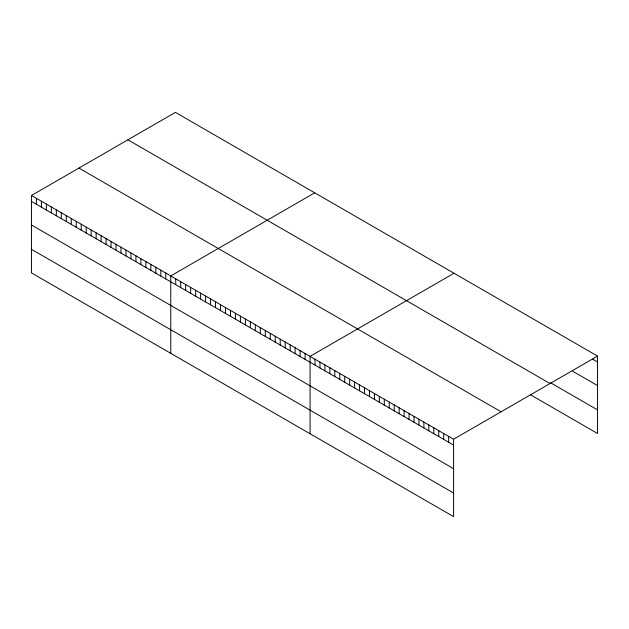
<?xml version="1.0" encoding="UTF-8"?>
<svg xmlns="http://www.w3.org/2000/svg" width="629" height="629" viewBox="0 0 629 629"><rect width="100%" height="100%" fill="white"/><g stroke="black" fill="none" stroke-linecap="round" stroke-linejoin="round"><path stroke-width="0.94" d="M31.45 195.501L453.588 439.223L453.588 516.613L31.45 272.892L31.45 195.501L175.412 112.387L597.55 356.108L597.55 433.499L530.734 394.926M314.712 192.82L170.758 275.927L170.758 353.317M454.02 273.245L310.066 356.36L310.066 433.743M453.588 439.223L597.55 356.108M592.604 359.135L597.55 361.997M572.807 371.307L597.55 385.593M550.532 382.754L597.55 409.904M127.899 139.819L550.045 383.541M78.955 168.077L501.101 411.798M31.45 201.39L453.588 445.112M31.45 224.985L453.588 468.707M31.45 249.296L453.588 493.018M448.642 436.369L448.642 442.25M443.697 433.507L443.697 439.396M438.743 430.653L438.743 436.534M433.798 427.791L433.798 433.68M428.844 424.937L428.844 430.826M423.899 422.083L423.899 427.964M418.945 419.221L418.945 425.11M414 416.367L414 422.248M409.047 413.505L409.047 419.394M404.101 410.651L404.101 416.54M399.148 407.789L399.148 413.678M394.202 404.934L394.202 410.823M389.249 402.08L389.249 407.962M384.303 399.218L384.303 405.107M379.35 396.364L379.35 402.245M374.404 393.502L374.404 399.391M369.451 390.648L369.451 396.537M364.506 387.786L364.506 393.675M359.552 384.932L359.552 390.821M354.607 382.078L354.607 387.959M349.653 379.216L349.653 385.105M344.708 376.362L344.708 382.243M339.762 373.5L339.762 379.389M334.809 370.646L334.809 376.535M329.863 367.784L329.863 373.673M324.91 364.93L324.91 370.819M319.964 362.076L319.964 367.957M315.011 359.214L315.011 365.103M305.089 353.482L305.089 359.371M300.112 350.612L300.112 356.501M295.135 347.743L295.135 353.624M290.166 344.865L290.166 350.754M285.189 341.995L285.189 347.884M280.212 339.125L280.212 345.007M275.235 336.248L275.235 342.137M270.258 333.378L270.258 339.267M265.289 330.508L265.289 336.389M260.312 327.63L260.312 333.519M255.335 324.761L255.335 330.65M250.358 321.891L250.358 327.772M245.389 319.013L245.389 324.902M240.412 316.143L240.412 322.032M235.435 313.273L235.435 319.155M230.458 310.396L230.458 316.285M225.481 307.526L225.481 313.415M220.512 304.656L220.512 310.537M215.535 301.778L215.535 307.667M210.558 298.909L210.558 304.798M205.581 296.039L205.581 301.92M200.612 293.161L200.612 299.05M195.635 290.291L195.635 296.18M190.658 287.422L190.658 293.303M185.681 284.544L185.681 290.433M180.704 281.674L180.704 287.563M175.735 278.804L175.735 284.685M165.781 273.057L165.781 278.946M160.804 270.187L160.804 276.068M155.835 267.309L155.835 273.198M150.858 264.439L150.858 270.328M145.881 261.57L145.881 267.451M140.904 258.692L140.904 264.581M135.927 255.822L135.927 261.711M130.958 252.952L130.958 258.834M125.981 250.075L125.981 255.964M121.004 247.205L121.004 253.094M116.027 244.335L116.027 250.216M111.05 241.457L111.05 247.346M106.081 238.588L106.081 244.477M101.104 235.718L101.104 241.599M96.127 232.84L96.127 238.729M91.15 229.97L91.15 235.859M86.181 227.1L86.181 232.982M81.204 224.223L81.204 230.112M76.227 221.353L76.227 227.242M71.25 218.483L71.25 224.364M66.273 215.605L66.273 221.494M61.304 212.736L61.304 218.625M56.327 209.866L56.327 215.747M51.35 206.996L51.35 212.877M46.373 204.118L46.373 210.007M41.404 201.249L41.404 207.138M36.427 198.379L36.427 204.26"/></g></svg>
